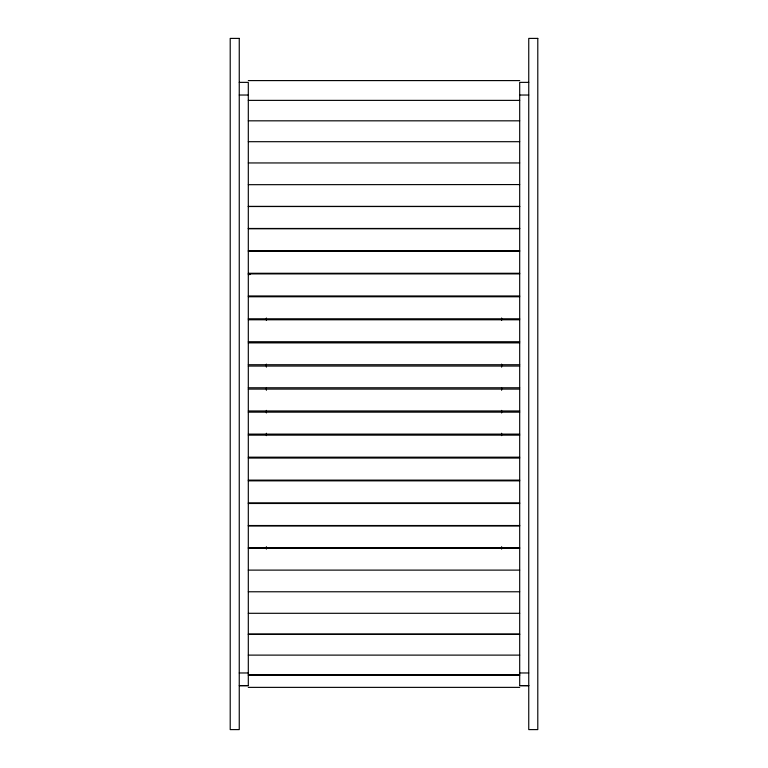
<?xml version="1.0" encoding="UTF-8"?>
<svg xmlns="http://www.w3.org/2000/svg" width="768" height="768" viewBox="0 0 768 768"><rect width="100%" height="100%" fill="white"/><g stroke="black" fill="none" stroke-linecap="round" stroke-linejoin="round"><path stroke-width="1.15" d="M248.304 685.622L239.251 685.632L248.304 685.661L248.304 82.368L239.251 82.368M528.749 82.368L519.696 82.368L519.696 685.622L528.749 685.661L519.696 685.622M239.251 95.03L248.304 95.03M519.696 95.03L528.749 95.03M248.304 100.378L519.696 100.378M248.304 120.826L519.696 120.826M248.304 141.696L519.696 141.696M248.304 162.95L519.696 162.95M248.304 184.685L519.696 184.57M248.304 206.438L519.696 206.438M248.304 206.506L519.696 206.506M248.304 228.48L519.696 228.461M248.304 228.73L519.696 228.73M248.304 250.771L519.696 250.771M248.304 251.203L519.696 251.203M248.304 273.274L519.696 273.274M248.304 273.898L519.696 273.898M248.304 274.522L250.109 274.522M248.304 295.968L519.696 295.968M248.304 296.765L519.696 296.765M248.304 318.797L519.696 318.797M248.304 319.776L519.696 319.776M248.304 341.731L519.696 341.731M248.304 342.883L519.696 342.883M248.304 364.733L519.696 364.733M248.304 366.058L519.696 366.058M248.304 387.773L519.696 387.773M248.304 389.098L519.696 389.098M248.304 410.966L519.696 410.966M248.304 412.147L519.696 412.147M248.304 434.112L519.696 434.112M248.304 435.139L519.696 435.139M248.304 457.181L519.696 457.181M248.304 458.054L519.696 458.054M248.304 480.125L519.696 480.125M248.304 480.845L519.696 480.845M248.304 502.915L519.696 502.915M248.304 503.491L519.696 503.491M248.304 525.523L519.696 525.523M248.304 525.936L519.696 525.936M248.304 547.891L519.696 547.891M248.304 548.16L519.696 548.16M248.304 570.115L519.696 570.115M248.304 591.773L519.696 591.773M248.304 613.296L519.696 613.296M248.304 634.042L519.696 634.042M248.304 634.406L519.696 634.406M248.304 655.114L519.696 655.114M239.251 672.97L248.304 672.97M519.696 672.97L528.749 672.97M248.304 674.707L519.696 674.707M248.304 675.379L519.696 675.379M519.696 80.592L248.304 80.592M519.696 687.37L248.304 687.37M501.61 318.019L501.61 320.429M501.61 364.118L501.61 367.133M501.61 387.85L501.61 390.259M501.61 410.39L501.61 412.954M501.61 433.258L501.61 435.638M501.61 546.71L501.61 549.101M266.39 318.019L266.39 320.429M266.39 364.118L266.39 367.133M266.39 387.85L266.39 390.259M266.39 410.39L266.39 412.954M266.39 433.258L266.39 435.638M266.39 546.71L266.39 549.101M239.251 38.4L230.208 38.4L230.208 729.6L239.251 729.6L239.251 38.4M537.792 38.4L528.749 38.4L528.749 729.6L537.792 729.6L537.792 38.4"/></g></svg>
